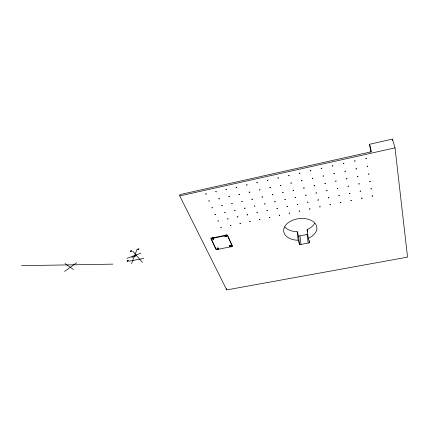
<?xml version="1.0" encoding="UTF-8"?>
<svg xmlns="http://www.w3.org/2000/svg" width="429" height="429" viewBox="0 0 429 429"><rect width="100%" height="100%" fill="white"/><g stroke="black" fill="none" stroke-linecap="round" stroke-linejoin="round"><path stroke-width="0.64" d="M217.9 248.879L218.055 249.201C219.326 247.495 216.302 248.477 217.846 248.825M213.24 238.197L212.999 237.843L212.859 239.194L213.615 239.259L213.599 238.83L212.886 238.814L213.647 238.728M230.341 245.881C230.614 245.903 228.877 245.619 230.083 246.396M213.133 238.996L213.428 239.237L213.663 238.803A0.713 0.461 -0.2 0 0 213.84 238.738M179.756 195.935L179.815 194.637L371.476 151.737L369.573 144.278L392.444 139.093L395.023 147.866L407.55 257.132L226.732 289.907L179.756 195.935L395.023 147.866M226.104 236.293C226.399 236.808 224.705 236.663 225.879 236.175M225.547 236.465L225.976 236.652L225.96 236.138M217.412 248.305L217.841 248.337M217.471 248.257L218.007 248.118M213.658 238.84L212.902 238.738L213.074 237.564M212.923 238.765L212.891 238.765A0.585 0.381 -0.2 0 0 213.674 238.733M212.972 238.792L213.54 238.621M225.354 235.301L225.868 235.687M230.577 246.82C230.142 245.42 230.705 247.705 231.773 246.584A0.638 0.408 -1.6 0 0 232.212 246.074L227.574 235.709A0.654 0.424 -1.3 0 0 226.764 235.43L225.488 235.714L225.327 235.333L225.305 236.02L225.868 235.789M229.654 245.919L229.949 246.278L230.196 246.005A0.702 0.45 -1.5 0 1 229.322 245.592A0.702 0.45 -1.5 0 0 230.185 245.924M225.852 236.17L225.52 236.17L225.52 235.687L212.999 238.277L213.417 238.175M131.612 263.62L137.033 249.34M230.287 246.825L230.121 245.956L230.271 246.284M217.943 248.836L218.184 248.353L218.195 249.201M213.417 237.709L212.929 237.827L212.999 238.283M218.179 248.67L218.173 249.179L218.012 248.364L217.471 248.53L217.916 248.697L218.152 248.343L217.605 248.482M130.786 251.222L131.017 250.836M225.391 235.875L225.456 236.299L225.343 235.923M218.034 249.287L216.79 249.555A0.638 0.402 -0.4 0 1 215.996 249.292L211.073 238.567A0.649 0.418 -0.1 0 1 211.497 238.036L212.87 237.859M230.073 245.876L229.649 245.769L230.416 245.742A0.574 0.37 -1.5 0 0 230.566 245.597M229.563 245.635L230.335 245.683M127.231 260.929L127.799 260.955M230.362 245.951L230.394 246.262L230.47 245.962A0.702 0.45 -1.5 0 0 230.722 245.619A0.702 0.45 -1.5 0 1 230.55 245.779M218.157 248.193L218.179 248.177A0.574 0.365 -0.5 0 1 217.369 248.177M225.777 236.486L226.056 236.4L225.702 236.535M225.96 236.422L225.348 236.368L225.836 236.084M225.482 236.39L225.874 235.644M230.319 245.994L230.405 246.75M131.682 251.131L131.279 250.708M64.613 271.418L76.603 262.773M212.972 237.784L225.316 235.317M131.789 257.668L134.545 255.802M128.346 261.02L128.496 260.768L127.971 260.634M127.981 260.778L128.314 260.778M213.063 238.251L213.433 238.272L213.165 238.304A0.585 0.381 -0.2 0 1 212.709 237.848A0.585 0.381 -0.2 0 1 213.444 237.58M127.059 258.36L140.927 253.164M217.948 249.329L217.991 248.471M232.212 246.074L227.563 235.215A0.654 0.424 -1.3 0 0 226.753 234.936L225.509 235.194L225.842 235.682M230.175 246.906L218.372 249.244M138.723 249.061L137.537 249.174L139.012 248.954A0.949 0.595 5.3 0 0 138.84 249.297L138.653 249.335M211.073 239.06A0.649 0.418 -0.1 0 1 211.497 238.529L212.752 238.288L213.041 238.701M225.643 236.073L225.509 235.033M284.802 227.021A16.495 10.827 -7.3 0 0 297.131 231.665L298.541 236.148L307.829 234.32M297.131 231.665L298.176 240.235L299.592 244.702L309.609 242.76L309.341 240.782M129.049 261.213L143.785 258.387M213.293 239.017L213.1 239.033M217.803 248.064L218.12 248.144M230.078 245.592L230.116 245.635M21.45 265.674L112.924 264.135M225.751 235.725L225.879 235.746A0.585 0.381 -1.2 0 1 225.134 235.317M213.234 238.24L213.572 238.738L213.331 238.599M229.998 246.375L229.982 245.887M217.718 248.466L217.465 248.396M225.348 236.368L226.008 236.181M127.3 261.143C128.035 261.851 126.276 260.441 127.794 260.811M225.445 236.47L225.466 236.481A0.719 0.467 -1.2 0 1 225.016 236.148M65.058 263.556L73.488 269.546M132.695 251.158L142.455 262.382M131.714 250.981L131.006 251.169A1.03 0.643 5.9 0 1 130.754 251.507M130.625 251.533L130.228 250.922L130.689 251.34M211.073 238.567L215.996 249.292M213.004 238.336L213.165 238.674L212.886 237.923L212.875 238.363M217.894 248.386L218.05 248.713M225.461 235.805L225.616 236.143L225.563 235.178M230.137 246.45L230.282 246.777L230.352 245.828M314.591 223.37A16.495 10.827 -7.3 0 1 307.105 229.681L308.274 238.261L309.609 242.76M307.105 229.681L307.357 230.534M307.609 231.387L307.775 231.95M369.573 144.278L370.795 152.161M307.041 234.475L308.199 243.034M299.93 235.875L300.997 244.428M298.541 236.148L299.592 244.702M392.444 139.093L392.599 140.417M231.757 246.096L231.773 246.584M227.563 235.215L227.574 235.709M226.753 234.936L226.764 235.43M226.705 288.631L226.732 289.907M225.23 235.784L225.241 236.218M225.123 235.264L225.134 235.762M225.043 235.36L225.053 235.8M217.75 248.316L217.755 248.804M216.79 249.555L216.79 249.067A0.633 0.402 -0.4 0 1 216.302 249.04M213.728 237.661L213.728 238.1M212.671 237.8L212.677 238.293A0.713 0.461 -0.2 0 1 213.438 238.106A0.585 0.381 -0.2 0 0 212.741 238.304M212.618 237.886L212.618 238.326A0.713 0.461 -0.2 0 1 213.39 238.004M211.497 238.036L211.497 238.529M298.176 240.235A16.699 10.784 -7.1 0 1 285.237 225.799A16.699 10.784 -7.1 0 1 311.663 220.629A16.699 10.784 -7.1 0 1 308.274 238.261M213.411 238.915A0.713 0.461 -0.2 0 1 212.704 238.738M225.252 236.299A0.719 0.467 -1.2 0 1 225.011 236.052M225.005 235.859A0.719 0.467 -1.2 0 1 225.842 235.473M225.536 236.304A0.585 0.381 -1.2 0 1 225.15 235.827A0.585 0.381 -1.2 0 1 225.885 235.569A0.719 0.467 -1.2 0 0 225.011 235.95M230.142 245.849A0.574 0.37 -1.5 0 1 229.467 245.602M218.361 248.177A0.697 0.445 -0.5 0 1 217.192 248.16M218.436 248.182A0.702 0.445 -0.5 0 1 217.128 248.182M213.851 238.83A0.713 0.461 -0.2 0 1 212.612 238.733M232.196 245.581A0.638 0.408 -1.6 0 1 231.869 246.069M269.82 187.655L270.533 187.618L269.82 187.655M269.895 217.267L269.219 217.321L269.895 217.267M347.94 186.213L348.664 186.127L347.946 186.191M349.404 193.415L350.118 193.329L349.415 193.366M272.233 194.809L272.941 194.771L272.238 194.782M350.825 200.434L351.533 200.354L350.831 200.413M274.592 201.786L275.289 201.753L274.592 201.786M354.563 161.009C355.384 161.856 355.491 159.937 354.563 161.009M276.893 208.596L277.579 208.564L276.898 208.574M277.922 177.976C278.657 178.866 278.78 177.043 277.928 177.949M356 168.838C356.842 169.664 356.81 167.836 356 168.838M357.4 176.469C358.242 177.274 358.188 175.499 357.4 176.469M279.14 215.245L279.821 215.213L279.145 215.224M280.282 185.366L280.995 185.355L280.293 185.317M358.767 183.912C359.523 184.727 359.679 182.91 358.767 183.912M360.103 191.168L360.821 191.087L360.103 191.146M282.577 192.578L283.285 192.541L282.582 192.551M361.4 198.246L362.108 198.144L361.4 198.246M205.652 193.972L206.349 194.01L205.652 193.972M284.818 199.614L285.516 199.576L284.824 199.587M365.889 158.494C366.757 159.352 366.688 157.422 365.889 158.494M287.006 206.478L287.693 206.467L287.017 206.429M208.816 200.965L209.508 201.003L208.821 200.944M288.594 175.606C289.339 176.485 289.548 174.651 288.594 175.606M367.186 166.393C368.071 167.176 367.975 165.428 367.197 166.339M368.452 174.088C369.278 174.882 369.305 173.123 368.457 174.061M289.141 213.181L289.822 213.143L289.151 213.133M290.83 183.06L291.548 183.022L290.83 183.038M211.91 207.792L212.591 207.824L211.915 207.765M369.685 181.59C370.5 182.373 370.565 180.582 369.691 181.569M293.002 190.331L293.715 190.294L293.018 190.278M370.887 188.905L371.611 188.824L370.892 188.883M372.061 196.042L372.774 195.94L372.061 196.042M215.723 191.742L216.425 191.779L215.733 191.693M214.929 214.452L215.605 214.484L214.934 214.425M295.125 197.42L295.828 197.383L295.131 197.399M218.779 198.788L219.476 198.799L218.779 198.788M297.195 204.338L297.892 204.306L297.211 204.29M217.873 220.956L218.543 220.989L217.878 220.935M299.356 173.219C300 174.126 300.386 172.297 299.362 173.193M299.217 211.095L299.903 211.057L299.222 211.068M301.464 180.738C302.118 181.617 302.44 179.842 301.469 180.711M221.766 205.663L222.447 205.7L221.766 205.641M220.753 227.311L221.412 227.343L220.758 227.29M303.517 188.063L304.231 188.025L303.517 188.063M225.879 189.489L226.582 189.527L225.885 189.462M224.678 212.376L225.354 212.409L224.689 212.334M305.518 195.211L306.226 195.174L305.528 195.163M228.823 196.595L229.52 196.605L228.823 196.595M227.52 218.929L228.19 218.94L227.526 218.908M307.47 202.182L308.167 202.15L307.486 202.139M310.215 170.817C310.848 171.729 311.25 169.884 310.221 170.79M309.379 208.993L310.065 208.955L309.379 208.993M231.698 203.523L232.384 203.555L231.714 203.475M312.189 178.389C312.821 179.279 313.208 177.488 312.194 178.367M230.298 225.332L230.963 225.343L230.298 225.332M314.114 185.778L314.832 185.741L314.114 185.778M236.116 187.221L236.824 187.232L236.116 187.221M234.502 210.29L235.183 210.301L234.507 210.264M315.996 192.986L316.704 192.948L316.001 192.959M238.948 194.38L239.65 194.391L238.948 194.38M237.242 216.892L237.913 216.902L237.242 216.892M317.83 200.011L318.527 199.957L317.83 200.011M321.16 168.388C321.83 169.283 322.227 167.433 321.165 168.361M319.616 206.869L320.307 206.837L319.621 206.848M241.709 201.362L242.401 201.378L241.715 201.34M239.918 223.343L240.583 223.353L239.924 223.321M323.005 176.029C323.659 176.909 324.029 175.118 323.01 176.003M324.801 183.473L325.525 183.435L324.807 183.451M246.439 184.931L247.152 184.942L246.439 184.931M244.407 208.183L245.093 208.194L244.407 208.183M326.555 190.739L327.273 190.701L326.571 190.685M249.152 192.149L249.86 192.16L249.152 192.149M247.04 214.838L247.715 214.849L247.04 214.838M328.271 197.823L328.973 197.785L328.276 197.796M332.202 165.937C332.893 166.854 333.204 164.951 332.202 165.937M251.802 199.19L252.499 199.201L251.802 199.19M249.608 221.337L250.279 221.348L249.614 221.316M329.939 204.735L330.636 204.703L329.955 204.687M333.912 173.643C334.674 174.517 334.759 172.694 333.912 173.643M256.848 182.62C257.604 183.489 257.716 181.783 256.864 182.572M335.58 181.151C336.282 182.009 336.497 180.25 335.585 181.124M254.392 206.059L255.078 206.07L254.397 206.038M337.205 188.47C337.929 189.307 338.063 187.575 337.205 188.47M259.443 189.897L260.151 189.908L259.454 189.87M256.912 212.768L257.593 212.779L256.917 212.741M338.792 195.613L339.505 195.554L338.803 195.592M343.334 163.47C344.074 164.377 344.251 162.489 343.334 163.47M261.98 196.997L262.677 197.008L261.98 196.997M340.342 202.585L341.044 202.526L340.347 202.558M259.379 219.316L260.049 219.326L259.384 219.294M344.911 171.235C345.576 172.147 345.897 170.27 344.911 171.235M267.342 180.293C267.986 181.226 268.329 179.397 267.342 180.293M264.452 203.92L265.143 203.931L264.457 203.898M346.444 178.807C347.19 179.671 347.308 177.879 346.444 178.807M266.865 210.677L267.546 210.693L266.87 210.655M135.854 255.609L135.055 256.236L134.39 255.802L135.854 255.609M135.591 255.684L135.14 256.097L134.958 255.813L135.591 255.684"/></g></svg>
